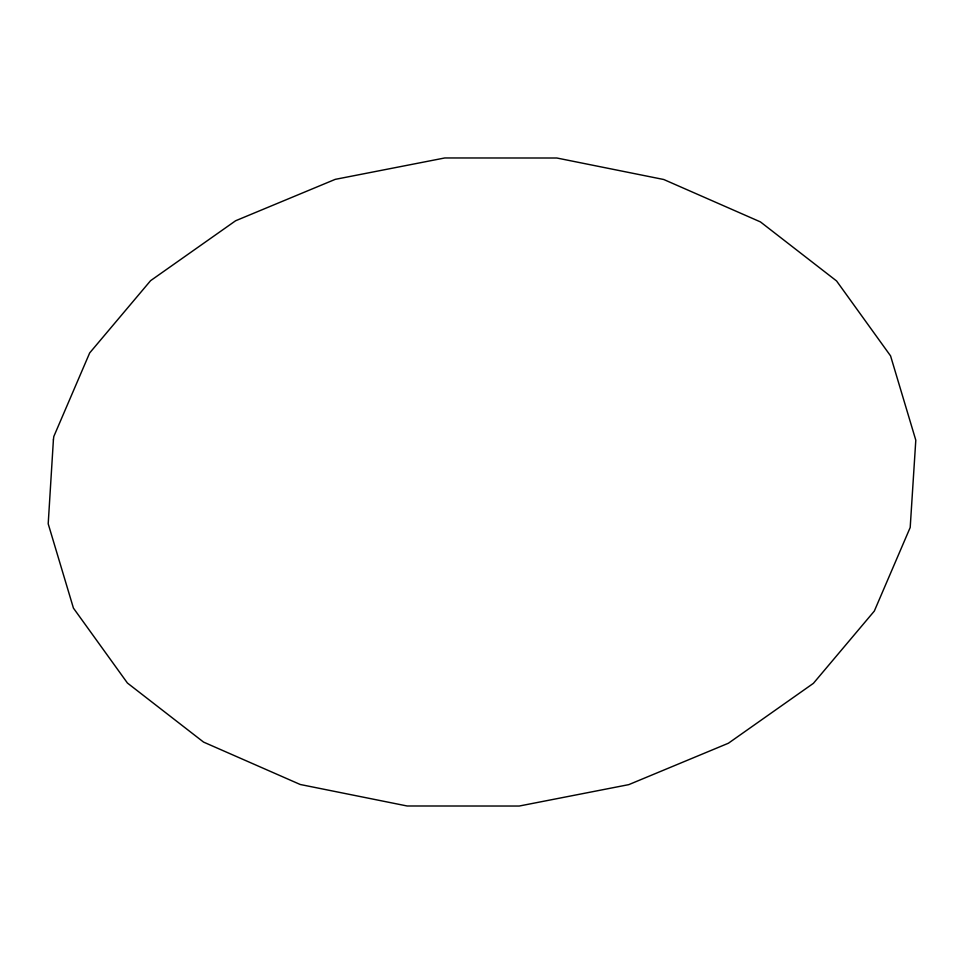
<?xml version="1.0" encoding="UTF-8"?>
<svg xmlns="http://www.w3.org/2000/svg" width="964" height="964" viewBox="0 0 964 964"><rect width="100%" height="100%" fill="white"/><g stroke="black" fill="none" stroke-linecap="round" stroke-linejoin="round"><path stroke-width="1.45" d="M53.406 439.825L48.2 523.801L73.433 608.115L127.429 683.042L203.573 742.099L300.238 784.491L407.145 805.988L519.21 806.037L628.781 784.636L728.398 743.232L813.411 683.331L874.324 611.068L910.197 527.489L915.8 440.199L890.567 355.885L836.571 280.958L760.427 221.901L663.762 179.509L556.855 158.012L444.79 157.963L335.219 179.364L235.602 220.768L150.589 280.669L89.676 352.932L53.803 436.511L53.406 439.825"/></g></svg>
